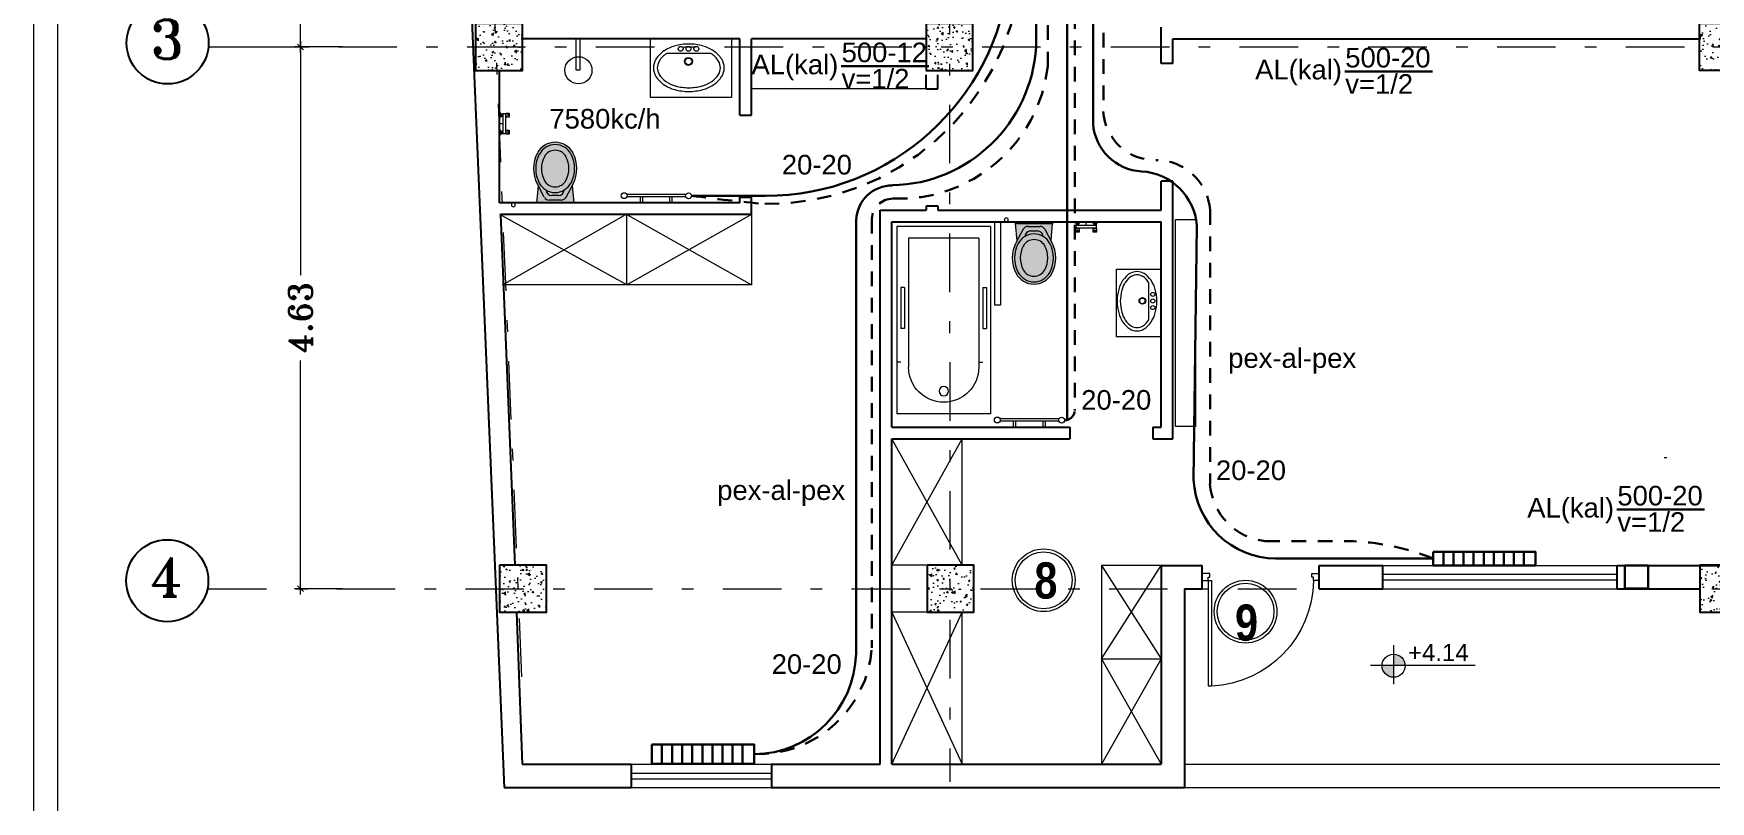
# Model space of a CAD drawing. Header units: inches. Extents: x 0 to 535, y -174 to 989.
# Drawn here: x 402.09 to 416.42, y -88.28 to -81.72 of the extents above; entities that cross this region are included whole.
import ezdxf

# ---------------------------------------------------------------- set-up
doc = ezdxf.new("R2010")
doc.units = ezdxf.units.IN
doc.header["$MEASUREMENT"] = 0
doc.linetypes.add('DASHDOT', pattern=[1, 0.5, -0.25, 0, -0.25])
doc.linetypes.add('HIDDEN2', pattern=[0.1875, 0.125, -0.0625])
for name, color, linetype, lineweight in [('1', 1, 'Continuous', 9), ('ax', 8, 'Continuous', 5), ('Bath', 7, 'Continuous', 5), ('beton sabok', 9, 'Continuous', 5), ('dimension', 21, 'Continuous', 9), ('door', 1, 'Continuous', 5), ('FER', 20, 'Continuous', 9), ('font', 253, 'Continuous', 9), ('FUR', 252, 'Continuous', 5), ('Furniture', 175, 'Continuous', 5), ('HEATING', 1, 'Continuous', 30), ('w.c', 7, 'Continuous', 5), ('wall', 51, 'Continuous', 25), ('window', 152, 'Continuous', 5)]:
    doc.layers.add(name, color=color, linetype=linetype, lineweight=lineweight)
doc.styles.add('amir text b', font='swisscbo.ttf')
doc.styles.add('ROMANT', font='romant')
doc.styles.get("Standard").update_dxf_attribs({"font": 'arial.ttf'})
doc.dimstyles.new('STANDARD$0', dxfattribs={"dimtxt": 0.2, "dimasz": 0.05, "dimexe": 0.05, "dimexo": 0.05, "dimgap": 0.05, "dimtad": 0, "dimzin": 0, "dimdsep": 46, "dimtxsty": 'ROMANT', "dimblk": 'OBLIQUE', "dimcen": 0, "dimdle": 0.05, "dimclrd": 256, "dimclre": 256, "dimclrt": 256, "dimadec": 0, "dimazin": 0, "dimtfac": 1, "dimtix": 1, "dimtofl": 0, "dimtmove": 1, "dimatfit": 3, "dimldrblk": 'OBLIQUE', "dimfxl": 1, "dimtolj": 1, "dimtzin": 0, "dimlwd": -1, "dimlwe": -1, "dimarcsym": 1})

# ---------------------------------------------------------------- blocks, each defined once
blk = doc.blocks.new('wc01')
at = {"layer": 'w.c'}
for p, q in [((-1.038, -0.5), (-1.038, 0)), ((-1.038, 0), (-0.347, 0)), ((-0.347, 0), (-0.347, -0.5)), ((-0.523, -0.126), (-0.9, -0.126)), ((-0.347, -0.5), (-1.038, -0.5))]:
    blk.add_line(p, q, dxfattribs=at)
for centre, radius in [((-0.781, -0.085), 0.0209), ((-0.714, -0.085), 0.0209), ((-0.647, -0.085), 0.0209), ((-0.715, -0.192), 0.0338), ((-0.715, -0.192), 0.0285)]:
    blk.add_circle(centre, radius, dxfattribs=at)
for centre, radius, start, end in [((-0.797, -0.295), 0.231, 123.8347, 148.2866), ((-0.797, -0.295), 0.199, 121.3767, 148.2866), ((-0.746, -0.372), 0.323, 105.5176, 123.8347), ((-0.712, -0.493), 0.449, 90, 105.5176), ((-0.712, -0.493), 0.449, 74.4824, 90), ((-0.678, -0.372), 0.323, 56.1653, 74.4824), ((-0.627, -0.295), 0.199, 31.7134, 58.6233), ((-0.627, -0.295), 0.231, 31.7134, 56.1653), ((-0.875, -0.247), 0.139, 148.2866, 180), ((-0.875, -0.247), 0.139, 180, 211.7134), ((-0.875, -0.247), 0.106, 148.2866, 180), ((-0.875, -0.247), 0.106, 180, 211.7134), ((-0.548, -0.247), 0.106, 360, 31.7134), ((-0.548, -0.247), 0.106, 328.2866, 0), ((-0.548, -0.247), 0.139, 360, 31.7134), ((-0.548, -0.247), 0.139, 328.2866, 360), ((-0.797, -0.198), 0.231, 211.7134, 236.1653), ((-0.797, -0.198), 0.199, 211.7134, 236.1653), ((-0.746, -0.122), 0.323, 236.1653, 254.4824), ((-0.746, -0.122), 0.291, 236.1653, 254.4824), ((-0.712, 0), 0.417, 254.4824, 270), ((-0.712, 0), 0.417, 270, 285.5176), ((-0.678, -0.122), 0.291, 285.5176, 303.8347), ((-0.678, -0.122), 0.323, 285.5176, 303.8347), ((-0.627, -0.198), 0.199, 303.8347, 328.2866), ((-0.627, -0.198), 0.231, 303.8347, 328.2866), ((-0.712, 0), 0.449, 254.4824, 270), ((-0.712, 0), 0.449, 270, 285.5176)]:
    blk.add_arc(centre, radius, start, end, dxfattribs=at)
blk = doc.blocks.new('we')
at = {"layer": 'Furniture', "true_color": 0xdbd2bd}
h = blk.add_hatch(color=254, dxfattribs=at)
h.dxf.hatch_style = 2
h.paths.add_polyline_path([(126.415, -299.619, 0.250522), (126.149, -299.619), (126.037, -299.678, 0.276719), (126.012, -299.72), (126.012, -299.822, 0.276719), (126.036, -299.864), (126.148, -299.924, 0.250522), (126.414, -299.924, 0.599332)])
h.paths.add_polyline_path([(126.157, -299.906, 0.250522), (126.405, -299.907, 0.599332), (126.405, -299.636, 0.250522), (126.158, -299.636, 0.599332)], flags=16)
h.paths.add_polyline_path([(126.382, -299.864, -0.250522), (126.18, -299.864, -0.599332), (126.18, -299.679, -0.250522), (126.383, -299.679, -0.599332)], flags=0)
h.paths.add_polyline_path([(126.18, -299.679, 0.599332), (126.18, -299.864, 0.250522), (126.382, -299.864, 0.599332), (126.383, -299.679, 0.250522)], flags=0)
h.paths.add_polyline_path([(126.012, -299.822), (126.012, -299.72, -0.276719), (126.037, -299.678), (126.134, -299.626), (125.989, -299.612), (125.988, -299.93), (126.134, -299.916), (126.036, -299.864, -0.276719)])
edge = h.paths.add_edge_path()
edge.add_line((125.988, -299.599), (125.988, -299.935))
edge.add_line((125.988, -299.935), (125.989, -299.606))
edge.add_arc((125.94, -299.606), 0.0484, 359.8872, 368.2762)
h = blk.add_hatch(color=254, dxfattribs=at)
h.dxf.hatch_style = 2
h.paths.add_polyline_path([(126.157, -299.906, 0.250522), (126.405, -299.907, 0.599332), (126.405, -299.636, 0.250522), (126.158, -299.636, 0.599332)])
h.paths.add_polyline_path([(126.18, -299.679, -0.250522), (126.383, -299.679, -0.599332), (126.382, -299.864, -0.250522), (126.18, -299.864, -0.599332)], flags=16)
h.paths.add_polyline_path([(126.18, -299.679, 0.599332), (126.18, -299.864, 0.250522), (126.382, -299.864, 0.599332), (126.383, -299.679, 0.250522)], flags=16)
at = {"layer": 'Furniture'}
for p, q in [((125.988, -299.936), (125.989, -299.606)), ((126.134, -299.626), (125.989, -299.612)), ((126.012, -299.822), (126.012, -299.72)), ((126.037, -299.678), (126.149, -299.619)), ((126.036, -299.864), (126.148, -299.924)), ((126.051, -299.8), (126.051, -299.742)), ((126.134, -299.916), (125.988, -299.93))]:
    blk.add_line(p, q, dxfattribs=at)
for centre, radius, start, end in [((126.281, -299.868), 0.282, 61.7584, 118.016), ((126.059, -299.72), 0.0469, 118.016, 179.8872), ((126.1, -299.742), 0.0484, 92.8645, 179.8872), ((126.23, -299.771), 0.153, 118.016, 241.7584), ((126.23, -299.771), 0.105, 118.016, 241.7584), ((126.281, -299.868), 0.263, 61.7584, 118.016), ((126.281, -299.868), 0.214, 61.7584, 118.016), ((126.333, -299.772), 0.105, 298.016, 61.7584), ((126.333, -299.772), 0.153, 298.016, 61.7584), ((126.333, -299.772), 0.173, 298.016, 61.7584), ((126.059, -299.822), 0.0469, 179.8872, 241.7584), ((126.1, -299.8), 0.0484, 179.8872, 266.9099), ((126.282, -299.675), 0.214, 241.7584, 298.016), ((126.282, -299.675), 0.282, 241.7584, 298.016), ((126.282, -299.675), 0.263, 241.7584, 298.016)]:
    blk.add_arc(centre, radius, start, end, dxfattribs=at)
blk = doc.blocks.new('WD_WIN4')
for p, q in [((-0.5, 0.5), (0.5, 0.5)), ((-0.5, 0.12), (0.5, 0.12)), ((-0.5, -0.12), (0.5, -0.12)), ((-0.5, -0.5), (0.5, -0.5))]:
    blk.add_line(p, q)
blk = doc.blocks.new('DR_D01')
for p, q in [((-0.45, 0.93), (-0.42, 0.93)), ((-0.45, 0.03), (-0.45, 0.93)), ((-0.42, 0.03), (-0.42, 0.93)), ((-0.5, 0.03), (-0.42, 0.03)), ((-0.5, 0.03), (-0.5, -0.03)), ((-0.45, 0.03), (-0.45, 0)), ((-0.45, 0), (-0.435, 0)), ((-0.435, 0), (-0.435, -0.03)), ((0.435, 0), (0.435, -0.03)), ((0.45, 0), (0.435, 0)), ((0.45, 0.03), (0.45, 0)), ((0.5, 0.03), (0.45, 0.03)), ((0.5, -0.03), (0.5, 0.03)), ((-0.435, -0.03), (-0.5, -0.03)), ((0.435, -0.03), (0.5, -0.03))]:
    blk.add_line(p, q)
blk.add_arc((-0.46, 0.021), 0.91, 0.5915, 87.4664)
blk = doc.blocks.new('nx')
at = {"layer": 'FUR'}
for p, q in [((928.105, 733.08), (928.61, 733.08)), ((928.105, 733.06), (928.609, 733.06)), ((928.221, 733.13), (928.221, 733.08)), ((928.241, 733.13), (928.241, 733.08)), ((928.474, 733.13), (928.474, 733.08)), ((928.494, 733.13), (928.494, 733.08))]:
    blk.add_line(p, q, dxfattribs=at)
for centre in [(928.082, 733.07), (928.632, 733.069)]:
    blk.add_circle(centre, 0.025, dxfattribs=at)
blk = doc.blocks.new('bath14')
at = {"layer": 'Bath'}
for p, q in [((-1.6, 0), (-1.6, -0.8)), ((0, 0), (-1.6, 0)), ((0, 0), (0, -0.8)), ((-0.1, -0.1), (-1.2, -0.1)), ((-0.87, -0.065), (-0.87, -0.035)), ((-0.52, -0.035), (-0.87, -0.035)), ((-0.52, -0.065), (-0.87, -0.065)), ((-0.52, -0.065), (-0.52, -0.035)), ((-0.1, -0.1), (-0.1, -0.7)), ((-0.1, -0.7), (-1.2, -0.7)), ((0, -0.8), (-1.6, -0.8)), ((-0.52, -0.735), (-0.87, -0.735)), ((-0.87, -0.735), (-0.87, -0.765)), ((-0.52, -0.765), (-0.87, -0.765)), ((-0.52, -0.735), (-0.52, -0.765))]:
    blk.add_line(p, q, dxfattribs=at)
blk.add_circle((-1.405, -0.4), 0.04, dxfattribs=at)
blk.add_arc((-1.2, -0.4), 0.3, 90, 270, dxfattribs=at)
blk = doc.blocks.new('A$C7BB53FAB')
at = {"layer": 'FER'}
for p, q in [((-0.065, 0.151), (-0.079, 0.156)), ((-0.079, 0.141), (-0.065, 0.146)), ((-0.049, 0.157), (-0.052, 0.157)), ((-0.022, 0.157), (-0.024, 0.157)), ((-0.022, 0.141), (-0.022, 0.159)), ((-0.01, 0.16), (-0.02, 0.16)), ((-0.01, 0.155), (-0.02, 0.155)), ((-0.01, 0.145), (-0.02, 0.145)), ((-0.009, 0.157), (-0.002, 0.171)), ((-0.009, 0.141), (-0.009, 0.159)), ((0, 0.172), (0.005, 0.172)), ((0, 0.127), (0, 0.172)), ((-0.079, 0.009), (-0.065, 0.004)), ((-0.049, 0.14), (-0.052, 0.14)), ((-0.049, 0.01), (-0.052, 0.01)), ((-0.022, 0.142), (-0.024, 0.142)), ((-0.024, 0.075), (0.005, 0.075)), ((-0.022, 0.007), (-0.024, 0.007)), ((-0.022, 0.009), (-0.022, -0.009)), ((-0.01, 0.14), (-0.02, 0.14)), ((-0.01, 0.01), (-0.02, 0.01)), ((-0.01, 0.005), (-0.02, 0.005)), ((-0.009, 0.142), (-0.002, 0.129)), ((-0.009, 0.007), (-0.002, 0.021)), ((-0.009, 0.009), (-0.009, -0.009)), ((0, 0.127), (0.005, 0.127)), ((0, 0.023), (0.005, 0.023)), ((0, 0.023), (0, -0.023)), ((-0.065, -0.001), (-0.079, -0.006)), ((-0.049, -0.007), (-0.052, -0.007)), ((-0.022, -0.007), (-0.024, -0.007)), ((-0.01, -0.005), (-0.02, -0.005)), ((-0.01, -0.01), (-0.02, -0.01)), ((-0.009, -0.007), (-0.002, -0.021)), ((0, -0.023), (0.005, -0.023))]:
    blk.add_line(p, q, dxfattribs=at)
for points in [[(-0.053, 0.166, -0.414214), (-0.052, 0.165), (-0.052, 0.132, -0.414214), (-0.053, 0.131), (-0.078, 0.131, -0.414214), (-0.079, 0.132), (-0.079, 0.165, -0.414214), (-0.078, 0.166)], [(-0.024, 0.159, 0.414214), (-0.025, 0.16), (-0.048, 0.16, 0.414214), (-0.049, 0.159), (-0.049, -0.009, 0.414214), (-0.048, -0.01), (-0.025, -0.01, 0.414214), (-0.024, -0.009)], [(-0.078, 0.019), (-0.053, 0.019, -0.414214), (-0.052, 0.017), (-0.052, -0.015, -0.414214), (-0.053, -0.016), (-0.078, -0.016, -0.414214), (-0.079, -0.015), (-0.079, 0.017, -0.414214)]]:
    blk.add_lwpolyline(points, format="xyb", close=True, dxfattribs=at)
for centre, radius, start, end in [((-0.066, 0.149), 0.0025, 290.556, 69.444), ((-0.02, 0.159), 0.00125, 90, 180), ((-0.02, 0.156), 0.00125, 180, 270), ((-0.02, 0.154), 0.00125, 90, 180), ((-0.02, 0.146), 0.00125, 180, 270), ((-0.02, 0.144), 0.00125, 90, 180), ((-0.01, 0.159), 0.00125, 0, 90), ((-0.01, 0.156), 0.00125, 270, 0), ((-0.01, 0.154), 0.00125, 0, 90), ((-0.01, 0.146), 0.00125, 270, 0), ((-0.01, 0.144), 0.00125, 0, 90), ((0, 0.17), 0.0025, 90, 153.4349), ((-0.066, 0.001), 0.0025, 290.556, 69.444), ((-0.02, 0.141), 0.00125, 180, 270), ((-0.02, 0.009), 0.00125, 90, 180), ((-0.02, 0.006), 0.00125, 180, 270), ((-0.02, 0.004), 0.00125, 90, 180), ((-0.01, 0.141), 0.00125, 270, 0), ((-0.01, 0.009), 0.00125, 0, 90), ((-0.01, 0.006), 0.00125, 270, 0), ((-0.01, 0.004), 0.00125, 0, 90), ((0, 0.13), 0.0025, 206.5651, 270), ((0, 0.02), 0.0025, 90, 153.4349), ((-0.02, -0.004), 0.00125, 180, 270), ((-0.02, -0.006), 0.00125, 90, 180), ((-0.02, -0.009), 0.00125, 180, 270), ((-0.01, -0.004), 0.00125, 270, 0), ((-0.01, -0.006), 0.00125, 0, 90), ((-0.01, -0.009), 0.00125, 270, 0), ((0, -0.02), 0.0025, 206.5651, 270)]:
    blk.add_arc(centre, radius, start, end, dxfattribs=at)
blk = doc.blocks.new('wc011')
at = {"layer": 'w.c'}
for p, q in [((-1.038, -0.457), (-1.038, 0)), ((-1.038, 0), (-0.347, 0)), ((-0.347, 0), (-0.347, -0.457)), ((-0.523, -0.126), (-0.9, -0.126)), ((-0.347, -0.457), (-1.038, -0.457))]:
    blk.add_line(p, q, dxfattribs=at)
for centre, radius in [((-0.781, -0.085), 0.0209), ((-0.715, -0.192), 0.0338), ((-0.715, -0.192), 0.0285), ((-0.714, -0.085), 0.0209), ((-0.647, -0.085), 0.0209)]:
    blk.add_circle(centre, radius, dxfattribs=at)
for centre, radius, start, end in [((-0.797, -0.295), 0.231, 123.8347, 148.2866), ((-0.797, -0.295), 0.199, 121.3767, 148.2866), ((-0.746, -0.372), 0.323, 105.5176, 123.8347), ((-0.712, -0.493), 0.449, 90, 105.5176), ((-0.712, -0.493), 0.449, 74.4824, 90), ((-0.678, -0.372), 0.323, 56.1653, 74.4824), ((-0.627, -0.295), 0.199, 31.7134, 58.6233), ((-0.627, -0.295), 0.231, 31.7134, 56.1653), ((-0.875, -0.247), 0.139, 148.2866, 180), ((-0.875, -0.247), 0.139, 180, 211.7134), ((-0.797, -0.198), 0.231, 211.7134, 236.1653), ((-0.875, -0.247), 0.106, 148.2866, 180), ((-0.875, -0.247), 0.106, 180, 211.7134), ((-0.797, -0.198), 0.199, 211.7134, 236.1653), ((-0.627, -0.198), 0.199, 303.8347, 328.2866), ((-0.627, -0.198), 0.231, 303.8347, 328.2866), ((-0.548, -0.247), 0.106, 360, 31.7134), ((-0.548, -0.247), 0.106, 328.2866, 0), ((-0.548, -0.247), 0.139, 360, 31.7134), ((-0.548, -0.247), 0.139, 328.2866, 360), ((-0.746, -0.122), 0.323, 236.1653, 254.4824), ((-0.746, -0.122), 0.291, 236.1653, 254.4824), ((-0.712, 0), 0.449, 254.4824, 270), ((-0.712, 0), 0.417, 254.4824, 270), ((-0.712, 0), 0.417, 270, 285.5176), ((-0.712, 0), 0.449, 270, 285.5176), ((-0.678, -0.122), 0.291, 285.5176, 303.8347), ((-0.678, -0.122), 0.323, 285.5176, 303.8347)]:
    blk.add_arc(centre, radius, start, end, dxfattribs=at)
blk = doc.blocks.new('beton')
at = {"layer": 'beton sabok'}
h = blk.add_hatch(dxfattribs=at)
h.set_pattern_fill('AR-CONC', color=256, scale=0.022857, angle=45)
h.set_pattern_definition([(95, (46.01481, 18.04323), (0.126069028, 0.105784475), [0.017142857, -0.18857143]), (40, (46.01481, 18.04323), (-0.14399821, 0.099147006), [0.013714286, -0.150857143]), (145.451444, (46.02532, 18.05205), (-0.01792918, 0.20493148), [0.014569187, -0.160261054]), (91.1842, (45.98248, 18.07555), (0.1992442, 0.14574029), [0.02571429, -0.28285714]), (141.635635, (45.9991, 18.0877), (-0.00637716, 0.30850552), [0.02185379, -0.24039172]), (36.184164, (45.98248, 18.07555), (-0.00637716, 0.30850552), [0.02057143, -0.22628571]), (66, (46.00673, 18.08364), (0.161547788, 0.03140171), [0.017142857, -0.18857143]), (11, (46.00673, 18.08364), (-0.07787625, 0.156527642), [0.013714286, -0.150857143]), (116.451445, (46.02019, 18.08625), (0.083671537, 0.18792935), [0.014569186, -0.160261054]), (82.5, (46.01481, 18.04323), (-0.0518384424, 0.055769101), [0, -0.149028571, 0, -0.153142857, 0, -0.151428571]), (52.5, (46.01481, 18.04323), (-0.021228101, 0.106265017), [0, -0.087314286, 0, -0.1456, 0, -0.057714286]), (12.5, (45.97877, 18.00719), (0.0899241525, 0.082633317), [0, -0.057142857, 0, -0.178285714, 0, -0.236571429]), (2.5, (45.9626, 17.99103), (0.07807771, 0.110436527), [0, -0.074285714, 0, -0.1184, 0, -0.168])])
h.paths.add_polyline_path([(326.844, 567.847), (327.244, 567.847), (327.244, 568.247), (326.844, 568.247)])
at = {"layer": 'wall'}
blk.add_lwpolyline([(327.244, 568.247), (327.244, 567.847), (326.844, 567.847), (326.844, 568.247)], close=True, dxfattribs=at)
blk = doc.blocks.new('_Oblique')
at = {"color": 0, "linetype": 'ByBlock', "lineweight": -2}
blk.add_line((-0.5, -0.5), (0.5, 0.5), dxfattribs=at)
blk = doc.blocks.new('*D168')
at = {"layer": 'Defpoints', "color": 0, "transparency": 16777216}
for p in [(32.467, 32.316), (32.406, 28.274), (32.763, 28.274)]:
    blk.add_point(p, dxfattribs=at)
at = {"layer": 'dimension', "transparency": 16777216}
for p, q in [((32.517, 32.316), (32.813, 32.316)), ((32.763, 32.366), (32.763, 30.664)), ((32.763, 28.224), (32.763, 29.926)), ((32.456, 28.274), (32.813, 28.274))]:
    blk.add_line(p, q, dxfattribs=at)
at = {"layer": 'dimension', "transparency": 16777216, "xscale": 0.05, "yscale": 0.05, "zscale": 0.05}
for p, rotation in [((32.763, 32.316), 90), ((32.763, 28.274), 270)]:
    blk.add_blockref('_Oblique', p, dxfattribs=dict(at, rotation=rotation))
at = {"layer": 'dimension', "transparency": 16777216, "insert": (32.763, 30.295), "char_height": 0.2, "attachment_point": 5, "rotation": 90, "style": 'ROMANT'}
blk.add_mtext('\\A1;4.04', dxfattribs=at)
blk = doc.blocks.new('*D169')
at = {"layer": 'Defpoints', "color": 0, "transparency": 16777216}
for p in [(33.172, 28.274), (32.763, 23.647), (33.172, 23.647)]:
    blk.add_point(p, dxfattribs=at)
at = {"layer": 'dimension', "transparency": 16777216}
for p, q in [((33.122, 28.274), (32.713, 28.274)), ((32.763, 28.324), (32.763, 26.325)), ((32.763, 23.597), (32.763, 25.596)), ((33.122, 23.647), (32.713, 23.647))]:
    blk.add_line(p, q, dxfattribs=at)
at = {"layer": 'dimension', "transparency": 16777216, "xscale": 0.05, "yscale": 0.05, "zscale": 0.05}
for p, rotation in [((32.763, 28.274), 90), ((32.763, 23.647), 270)]:
    blk.add_blockref('_Oblique', p, dxfattribs=dict(at, rotation=rotation))
at = {"layer": 'dimension', "transparency": 16777216, "insert": (32.763, 25.961), "char_height": 0.2, "attachment_point": 5, "rotation": 90, "style": 'ROMANT'}
blk.add_mtext('\\A1;4.63', dxfattribs=at)
blk = doc.blocks.new('fgh')
at = {"layer": 'ax', "color": 67, "linetype": 'DASHDOT', "true_color": 0x727430}
for p, q in [((33.955, 39.879), (34.66, 22.701)), ((38.306, 39.881), (38.311, 21.997)), ((31.987, 28.274), (46.207, 28.274)), ((31.972, 23.647), (46.6, 23.647))]:
    blk.add_line(p, q, dxfattribs=at)
at = {"layer": 'dimension', "lineweight": -3}
for centre in [(31.628, 28.308), (31.625, 23.715)]:
    blk.add_circle(centre, 0.35, dxfattribs=at)
at = {"xscale": -1}
for p in [(361.503, -539.773), (365.353, -539.773), (371.958, -539.771), (361.709, -544.399), (365.361, -544.4), (371.963, -544.4)]:
    blk.add_blockref('beton', p, dxfattribs=at)
at = {"layer": 'dimension', "lineweight": -3, "style": 'ROMANT'}
for s, p in [('3', (31.48, 28.172)), ('4', (31.476, 23.579))]:
    blk.add_text(s, height=0.334, dxfattribs=at).set_placement(p)
at = {"layer": 'dimension'}
for base, p1, p2, picture, middle in [((32.763, 28.274), (32.467, 32.316), (32.406, 28.274), '*D168', (32.763, 30.295)), ((32.763, 23.647), (33.172, 28.274), (33.172, 23.647), '*D169', (32.763, 25.961))]:
    dim = blk.add_linear_dim(base=base, p1=p1, p2=p2, angle=90, dimstyle='STANDARD$0', dxfattribs=at)
    dim.commit()
    dim.dimension.update_dxf_attribs({"geometry": picture, "text_midpoint": middle})

msp = doc.modelspace()

# ---------------------------------------------------------------- hatches: boundary and pattern name
at = {"layer": 'font'}
h = msp.add_hatch(color=256, dxfattribs=at)
h.dxf.hatch_style = 1
h.paths.add_polyline_path([(413.812, -87.12, 0.413571), (413.712, -87.023), (413.712, -87.12)])
h.paths.add_polyline_path([(413.712, -87.22), (413.712, -87.12), (413.615, -87.12, 0.004741), (413.615, -87.122, 0.409311)])

# ---------------------------------------------------------------- linework, layer by layer
at = {"layer": '1'}
for points in [[(409.829, -98.167), (422.537, -98.167), (422.537, -68.99), (402.093, -68.99), (402.093, -98.167), (409.829, -98.167)], [(422.331, -96.456), (422.331, -69.196), (402.298, -69.196), (402.298, -96.456)]]:
    msp.add_lwpolyline(points, dxfattribs=at)
at = {"layer": 'Bath'}
for p, q in [((409.503, -84.53), (409.473, -84.53)), ((410.173, -84.53), (410.203, -84.53))]:
    msp.add_line(p, q, dxfattribs=at)
at = {"layer": 'dimension'}
msp.add_lwpolyline([(410.305, -83.331), (410.355, -83.331), (410.355, -84.041), (410.305, -84.041)], close=True, dxfattribs=at)
at = {"layer": 'door'}
for p, q in [((409.72, -82.195), (408.227, -82.195)), ((407.163, -83.868), (406.077, -83.268)), ((406.099, -83.868), (407.152, -83.268)), ((407.163, -83.868), (407.163, -83.268)), ((407.163, -83.268), (408.227, -83.868)), ((408.227, -83.268), (407.163, -83.868)), ((408.227, -83.268), (408.227, -83.868)), ((408.227, -83.868), (406.099, -83.868)), ((409.427, -86.263), (410.027, -85.185)), ((410.027, -86.263), (409.427, -85.185)), ((410.027, -86.263), (410.027, -85.185)), ((409.722, -86.263), (409.427, -86.263)), ((411.217, -86.265), (411.217, -87.963)), ((411.727, -86.265), (411.217, -86.265)), ((411.217, -87.064), (411.727, -86.265)), ((411.217, -86.265), (411.727, -87.064)), ((409.427, -86.663), (410.027, -87.963)), ((409.427, -87.963), (410.027, -86.663)), ((409.722, -86.663), (409.427, -86.663)), ((410.027, -87.963), (410.027, -86.663)), ((411.217, -87.064), (411.727, -87.064)), ((411.727, -87.064), (411.217, -87.963)), ((411.217, -87.064), (411.727, -87.963)), ((411.927, -87.963), (416.523, -87.963)), ((411.927, -88.163), (416.523, -88.163))]:
    msp.add_line(p, q, dxfattribs=at)
at = {"layer": 'font'}
for p, q in [((413.713, -86.946), (413.713, -87.28)), ((414.409, -87.12), (413.515, -87.12))]:
    msp.add_line(p, q, dxfattribs=at)
for centre, radius in [((410.723, -86.392), 0.268), ((410.723, -86.392), 0.243), ((412.448, -86.66), 0.268), ((412.448, -86.66), 0.243), ((413.713, -87.122), 0.0988)]:
    msp.add_circle(centre, radius, dxfattribs=at)
at = {"layer": 'FUR', "color": 7}
for p, q in [((407.666, -83.098), (407.163, -83.098)), ((407.666, -83.118), (407.161, -83.118)), ((407.278, -83.168), (407.278, -83.118)), ((407.298, -83.168), (407.298, -83.118)), ((407.53, -83.168), (407.53, -83.118)), ((407.55, -83.168), (407.55, -83.118))]:
    msp.add_line(p, q, dxfattribs=at)
for centre in [(407.139, -83.107), (407.689, -83.108)]:
    msp.add_circle(centre, 0.025, dxfattribs=at)
for centre, start, end in [((406.192, -83.185), 0, 180), ((406.192, -83.185), 180, 0), ((410.404, -83.314), 0, 180), ((410.404, -83.314), 180, 0)]:
    msp.add_arc(centre, 0.0166, start, end, dxfattribs=at)
at = {"layer": 'Furniture', "color": 7}
msp.add_line((416.026, -85.344), (416.046, -85.344), dxfattribs=at)
at = {"layer": 'Furniture'}
msp.add_lwpolyline([(412.019, -84.305), (412.019, -85.079), (411.85, -85.079), (411.85, -83.311), (412.019, -83.311)], dxfattribs=at)
at = {"layer": 'HEATING', "color": 1, "linetype": 'Continuous', "lineweight": 30}
for p, q in [((410.658, -76.032), (410.658, -81.836)), ((410.925, -85.004), (410.925, -76.219)), ((411.145, -76.248), (411.145, -82.493)), ((408.992, -82.002), (409.742, -82.002)), ((413.295, -82.047), (414.045, -82.047)), ((407.714, -83.108), (408.345, -83.108)), ((409.12, -83.317), (409.12, -87.018)), ((412.004, -85.533), (412.031, -83.364)), ((415.619, -85.788), (416.369, -85.788)), ((412.703, -86.207), (414.052, -86.207)), ((414.139, -86.149), (414.139, -86.265)), ((414.225, -86.149), (414.225, -86.265)), ((414.311, -86.149), (414.311, -86.265)), ((414.397, -86.149), (414.397, -86.265)), ((414.483, -86.149), (414.483, -86.265)), ((414.569, -86.149), (414.569, -86.265)), ((414.655, -86.149), (414.655, -86.265)), ((414.741, -86.149), (414.741, -86.265)), ((414.827, -86.149), (414.827, -86.265)), ((415.689, -86.265), (415.689, -86.463)), ((415.889, -86.265), (415.689, -86.265)), ((415.889, -86.463), (415.889, -86.265)), ((415.689, -86.463), (415.889, -86.463)), ((407.462, -87.794), (407.462, -87.961)), ((407.549, -87.794), (407.549, -87.961)), ((407.635, -87.794), (407.635, -87.961)), ((407.721, -87.794), (407.721, -87.961)), ((407.807, -87.794), (407.807, -87.961)), ((407.893, -87.794), (407.893, -87.961)), ((407.979, -87.794), (407.979, -87.961)), ((408.065, -87.794), (408.065, -87.961)), ((408.151, -87.794), (408.151, -87.961))]:
    msp.add_line(p, q, dxfattribs=at)
at = {"layer": 'HEATING', "color": 1, "linetype": 'HIDDEN2', "lineweight": 30}
for p, q in [((410.758, -82.002), (410.758, -76.147)), ((410.988, -76.156), (410.988, -84.943)), ((411.233, -76.317), (411.233, -82.388)), ((409.721, -83.201), (409.72, -83.201)), ((412.145, -83.23), (412.145, -85.569)), ((409.255, -83.304), (409.255, -86.968)), ((412.616, -86.057), (413.325, -86.057))]:
    msp.add_line(p, q, dxfattribs=at)
at = {"layer": 'HEATING', "color": 1, "linetype": 'Continuous', "lineweight": 30}
for points in [[(414.052, -86.149), (414.925, -86.149), (414.925, -86.265), (414.052, -86.265)], [(407.376, -87.794), (408.249, -87.794), (408.249, -87.961), (407.376, -87.961)]]:
    msp.add_lwpolyline(points, close=True, dxfattribs=at)
for centre, radius, start, end in [((408.346, -81.014), 2.095, 269.9747, 354.0963), ((409.402, -81.761), 1.258, 271.3475, 356.5642), ((411.585, -82.46), 0.441, 184.2915, 266.7411), ((411.531, -83.401), 0.502, 4.3285, 86.6427), ((409.432, -83.331), 0.312, 90, 177.4413), ((410.903, -85.002), 0.0223, 266.5075, 356.338), ((412.712, -85.498), 0.709, 182.8274, 269.3402), ((408.24, -86.998), 0.88, 270.5928, 358.6828)]:
    msp.add_arc(centre, radius, start, end, dxfattribs=at)
at = {"layer": 'HEATING', "color": 1, "linetype": 'HIDDEN2', "lineweight": 30}
for centre, radius, start, end in [((408.361, -80.994), 2.184, 269.4314, 353.1803), ((409.488, -81.854), 1.279, 267.5782, 353.3672), ((411.673, -82.362), 0.441, 183.3772, 271.4982), ((411.685, -83.264), 0.461, 4.1992, 90), ((410.092, -64.554), 18.706, 262.6964, 264.6226), ((409.434, -83.31), 0.178, 90.0539, 178.038), ((409.687, -83.576), 0.432, 178.4433, 181.5567), ((410.902, -84.939), 0.086, 269.6968, 357.3102), ((412.67, -85.533), 0.527, 183.9158, 264.1033), ((413.275, -88.15), 2.093, 68.19, 88.63), ((408.276, -86.895), 0.983, 268.4303, 355.7525)]:
    msp.add_arc(centre, radius, start, end, dxfattribs=at)
at = {"layer": 'w.c'}
msp.add_lwpolyline([(406.759, -81.768), (406.759, -82.036), (406.73, -82.036), (406.73, -81.768)], close=True, dxfattribs=at)
msp.add_circle((406.748, -82.036), 0.116, dxfattribs=at)
at = {"layer": 'wall'}
for p, q in [((405.427, -71.843), (406.113, -88.163)), ((408.127, -81.768), (406.259, -81.768)), ((408.127, -82.419), (408.127, -81.768)), ((409.72, -81.768), (408.227, -81.768)), ((408.227, -82.419), (408.227, -81.768)), ((411.727, -81.977), (411.727, -81.668)), ((411.827, -81.977), (411.827, -81.768)), ((411.827, -81.768), (416.323, -81.768)), ((406.073, -83.168), (406.073, -82.035)), ((409.72, -82.195), (409.72, -82.076)), ((409.82, -82.195), (409.82, -82.076)), ((411.827, -81.977), (411.727, -81.977)), ((409.72, -82.195), (409.82, -82.195)), ((408.127, -82.419), (408.227, -82.419)), ((411.727, -83.231), (411.727, -82.982)), ((411.827, -82.982), (411.727, -82.982)), ((411.827, -85.185), (411.827, -82.982)), ((408.127, -83.168), (406.073, -83.168)), ((408.127, -83.168), (408.127, -83.119)), ((408.127, -83.119), (408.227, -83.119)), ((408.227, -83.268), (408.227, -83.119)), ((409.327, -87.963), (409.327, -83.231)), ((409.327, -83.231), (409.72, -83.231)), ((409.72, -83.195), (409.82, -83.195)), ((409.72, -83.195), (409.72, -83.231)), ((409.82, -83.195), (409.82, -83.231)), ((409.82, -83.231), (411.727, -83.231)), ((406.083, -83.268), (406.204, -86.263)), ((408.227, -83.268), (406.083, -83.268)), ((409.427, -85.085), (409.427, -83.331)), ((409.427, -83.331), (411.727, -83.331)), ((411.727, -85.085), (411.727, -83.331)), ((409.427, -85.085), (410.947, -85.085)), ((410.947, -85.085), (410.947, -85.185)), ((411.657, -85.085), (411.727, -85.085)), ((411.657, -85.085), (411.657, -85.185)), ((409.427, -87.963), (409.427, -85.185)), ((409.427, -85.185), (410.947, -85.185)), ((411.657, -85.185), (411.827, -85.185)), ((411.727, -86.265), (412.078, -86.265)), ((411.727, -86.265), (411.727, -87.963)), ((412.078, -86.465), (412.078, -86.265)), ((413.078, -86.265), (413.622, -86.265)), ((413.078, -86.465), (413.078, -86.265)), ((413.622, -86.465), (413.622, -86.265)), ((415.622, -86.265), (416.523, -86.265)), ((415.622, -86.465), (415.622, -86.265)), ((411.927, -86.465), (412.078, -86.465)), ((411.927, -86.465), (411.927, -88.163)), ((413.078, -86.465), (413.622, -86.465)), ((415.622, -86.465), (416.323, -86.465)), ((406.219, -86.663), (406.268, -87.963)), ((406.268, -87.963), (407.198, -87.963)), ((407.198, -87.963), (407.198, -88.163)), ((408.398, -87.963), (409.327, -87.963)), ((408.398, -87.963), (408.398, -88.163)), ((409.427, -87.963), (411.727, -87.963)), ((406.113, -88.163), (407.198, -88.163)), ((408.398, -88.163), (411.927, -88.163))]:
    msp.add_line(p, q, dxfattribs=at)

# ---------------------------------------------------------------- block references
at = {"color": 8, "rotation": 179.9999999999999}
msp.add_blockref('A$C7BB53FAB', (406.078, -82.417), dxfattribs=at)
at = {"color": 8, "xscale": -1, "rotation": 270}
msp.add_blockref('A$C7BB53FAB', (411.011, -83.336), dxfattribs=at)
at = {"color": 244, "linetype": 'Continuous', "true_color": 0x991b1e, "rotation": 180}
msp.add_blockref('nx', (1338.959, 648.046), dxfattribs=at)
at = {"layer": 'dimension'}
for p, rotation in [((107.027, -209.747), 90.11281827403941), ((710.163, 43.233), 270.112818274039)]:
    msp.add_blockref('we', p, dxfattribs=dict(at, rotation=rotation))
at = {"layer": 'door', "color": 7}
msp.add_blockref('fgh', (371.61, -110.111), dxfattribs=at)
at = {"layer": 'w.c'}
msp.add_blockref('wc01', (408.403, -81.768), dxfattribs=at)
at = {"layer": 'w.c', "xscale": -1, "rotation": 270}
msp.add_blockref('bath14', (410.269, -83.371), dxfattribs=at)
at = {"layer": 'w.c', "xscale": 0.8366708341787149, "yscale": 0.8366708341787149, "zscale": 0.8366708341787149, "rotation": 270}
msp.add_blockref('wc011', (411.727, -84.604), dxfattribs=at)
at = {"layer": 'window', "xscale": -1, "rotation": 180}
msp.add_blockref('DR_D01', (412.578, -86.365), dxfattribs=at)
at = {"layer": 'window', "color": 7, "xscale": -2, "yscale": 0.2, "zscale": 2, "rotation": 180}
msp.add_blockref('WD_WIN4', (414.622, -86.365), dxfattribs=at)
at = {"layer": 'window', "xscale": 1.199999999999989, "yscale": 0.2, "zscale": 1.199999999999989}
msp.add_blockref('WD_WIN4', (407.798, -88.063), dxfattribs=at)

# ---------------------------------------------------------------- texts
at = {"layer": 'font', "color": 1}
for s, p in [('500-12', (408.997, -81.967)), ('AL(kal)', (408.227, -82.07)), ('AL(kal)', (412.53, -82.114)), ('500-20', (413.3, -82.012)), ('v=1/2', (408.997, -82.192)), ('v=1/2', (413.3, -82.237)), ('7580kc/h', (406.5, -82.534)), ('20-20', (408.486, -82.926)), ('pex-al-pex', (412.3, -84.578)), ('20-20', (411.044, -84.935)), ('20-20', (412.195, -85.536)), ('pex-al-pex', (407.934, -85.706)), ('AL(kal)', (414.855, -85.856)), ('500-20', (415.625, -85.753)), ('v=1/2', (415.625, -85.978)), ('20-20', (408.399, -87.192))]:
    msp.add_text(s, height=0.1676, dxfattribs=at).set_placement(p)
at = {"layer": 'font'}
msp.add_text('+4.14', height=0.1466, dxfattribs=at).set_placement((413.836, -87.082))
at = {"layer": 'font', "char_height": 0.309, "attachment_point": 1, "style": 'amir text b'}
for s, insert in [('8', (410.644, -86.239)), ('9', (412.358, -86.599))]:
    msp.add_mtext_dynamic_manual_height_columns(s, width=0.24694, gutter_width=1.031, heights=[0], dxfattribs=dict(at, insert=insert))

doc.saveas('drawing.dxf')
